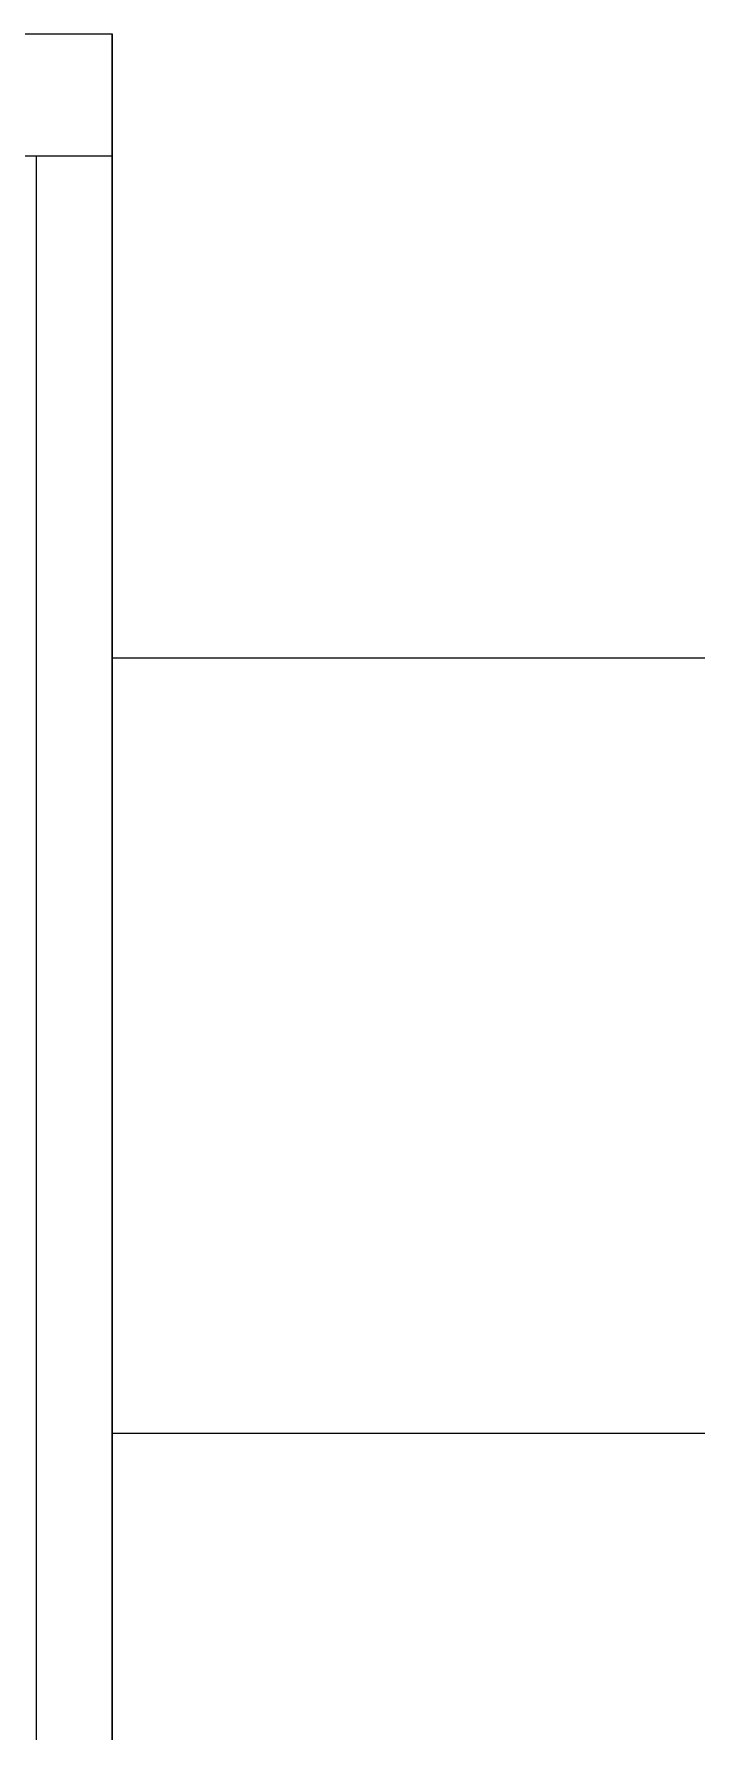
# Model space of a CAD drawing. Header units: millimetres. Extents: x 0 to 841, y 0 to 594.
# Drawn here: x 454.6 to 474.3, y 176.9 to 227.3 of the extents above; entities that cross this region are included whole.
import ezdxf

# ---------------------------------------------------------------- set-up
doc = ezdxf.new("R2010")
doc.units = ezdxf.units.MM
doc.header["$LTSCALE"] = 10
doc.layers.add('LINE04', color=4, linetype='Continuous')
doc.layers.add('LINE05', color=2, linetype='Continuous')

msp = doc.modelspace()

# ---------------------------------------------------------------- linework, layer by layer
at = {"layer": 'LINE04'}
for p, q in [((456.947, 208.778), (513.947, 208.778)), ((456.947, 185.778), (513.947, 185.778))]:
    msp.add_line(p, q, dxfattribs=at)
at = {"layer": 'LINE05'}
for p, q in [((427.597, 227.286), (456.947, 227.286)), ((456.947, 227.286), (456.947, 119.786)), ((456.947, 227.286), (456.947, 119.786)), ((456.947, 119.786), (456.947, 227.286)), ((456.947, 223.661), (427.597, 223.661)), ((454.697, 223.661), (454.697, 123.536))]:
    msp.add_line(p, q, dxfattribs=at)

doc.saveas('drawing.dxf')
